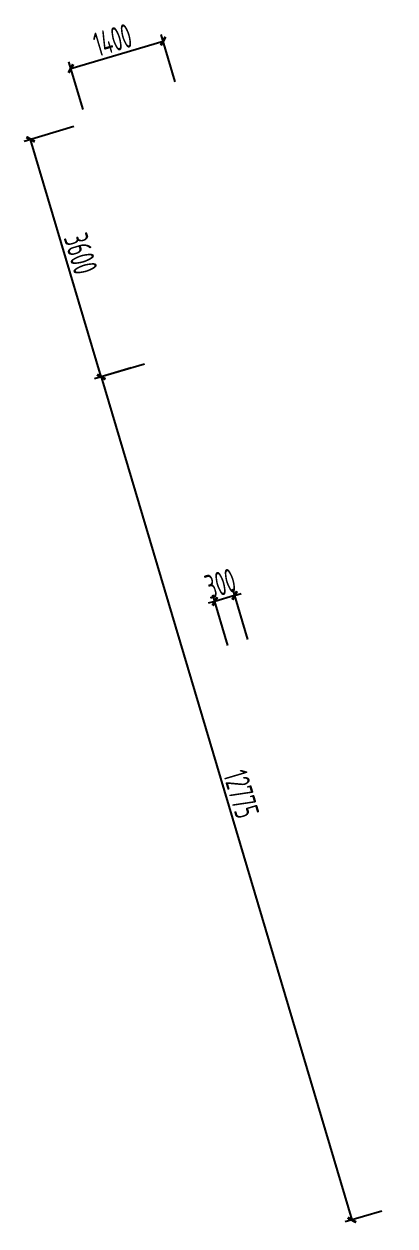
# Model space of a CAD drawing. Header units: millimetres. Extents: x 11639278 to 23698211, y -13072636 to -5537337.
# Drawn here: x 23548141 to 23553532, y -12787216 to -12769759 of the extents above; entities that cross this region are included whole.
import ezdxf

# ---------------------------------------------------------------- set-up
doc = ezdxf.new("R2010")
doc.units = ezdxf.units.MM
doc.header["$LTSCALE"] = 10
doc.layers.add('A2-RI-F1$0$$1$A-DIMS-100', color=1, linetype='Continuous')
doc.styles.add('A2-RI-F1$0$$1$XD2008', font='hzs.shx', dxfattribs={"width": 0.7, "bigfont": 'hztxt.shx'})

# ---------------------------------------------------------------- blocks, each defined once
blk = doc.blocks.new('A2-RI-F1$0$$0$_ArchTick')
at = {"color": 0, "linetype": 'ByBlock', "const_width": 0.4}
blk.add_lwpolyline([(-0.5, -0.5), (0.5, 0.5)], dxfattribs=at)
blk = doc.blocks.new('A2-RI-F1$0$$AUDIT_BAD_BLOCK_RECORD5')
at = {"layer": 'A2-RI-F1$0$$1$A-DIMS-100', "color": 0, "lineweight": -2, "transparency": 16777216}
for p, q in [((11746592, -6390950), (11747934, -6390551)), ((11748110, -6391144), (11747906, -6390455)), ((11746769, -6391543), (11746564, -6390854)), ((11746634, -6391792), (11745912, -6392007)), ((11747034, -6395429), (11746007, -6391978)), ((11747661, -6395242), (11746938, -6395457)), ((11747469, -6395299), (11746938, -6395457)), ((11747034, -6395429), (11750677, -6407673)), ((11748876, -6399329), (11748657, -6398593)), ((11748973, -6398603), (11748686, -6398689)), ((11749164, -6399244), (11748945, -6398507)), ((11748973, -6398603), (11749069, -6398575)), ((11748686, -6398689), (11748590, -6398717)), ((11751112, -6407544), (11750581, -6407702))]:
    blk.add_line(p, q, dxfattribs=at)
at = {"layer": 'Defpoints', "color": 0, "transparency": 16777216}
for p in [(11747934, -6390551), (11748168, -6391336), (11746826, -6391735), (11746826, -6391735), (11746007, -6391978), (11747661, -6395242), (11747852, -6395185), (11748686, -6398689), (11749221, -6399436), (11748933, -6399521), (11751303, -6407487), (11750677, -6407673)]:
    blk.add_point(p, dxfattribs=at)
at = {"layer": 'A2-RI-F1$0$$1$A-DIMS-100', "color": 0, "lineweight": -2, "transparency": 16777216, "xscale": 100, "yscale": 100, "zscale": 100}
for p, rotation in [((11747934, -6390551), 16.56803551996505), ((11746592, -6390950), 196.5680355199651), ((11746007, -6391978), 106.5680355200496), ((11747034, -6395429), 286.5680355200496), ((11747034, -6395429), 106.5680355200604), ((11748686, -6398689), 16.56803552011227), ((11748973, -6398603), 196.5680355201123), ((11750677, -6407673), 286.5680355200604)]:
    blk.add_blockref('A2-RI-F1$0$$0$_ArchTick', p, dxfattribs=dict(at, rotation=rotation))
at = {"layer": 'A2-RI-F1$0$$1$A-DIMS-100', "color": 4, "transparency": 16777216, "char_height": 350, "attachment_point": 5, "style": 'A2-RI-F1$0$$1$XD2008'}
for s, insert, rotation in [('\\A1;1400', (11747199, -6390535), 16.568), ('\\A1;3600', (11746736, -6393639), 286.568), ('\\A1;300', (11748765, -6398430), 16.568), ('\\A1;12775', (11749071, -6401487), 286.568)]:
    blk.add_mtext(s, dxfattribs=dict(at, insert=insert, rotation=rotation))
blk = doc.blocks.new('A2-RI-F1')
at = {"layer": 'Defpoints', "color": 3}
blk.add_blockref('A2-RI-F1$0$$AUDIT_BAD_BLOCK_RECORD5', (11802229.1, -6379455.7), dxfattribs=at)

msp = doc.modelspace()

# ---------------------------------------------------------------- block references
msp.add_blockref('A2-RI-F1', (0, 0))

doc.saveas('drawing.dxf')
